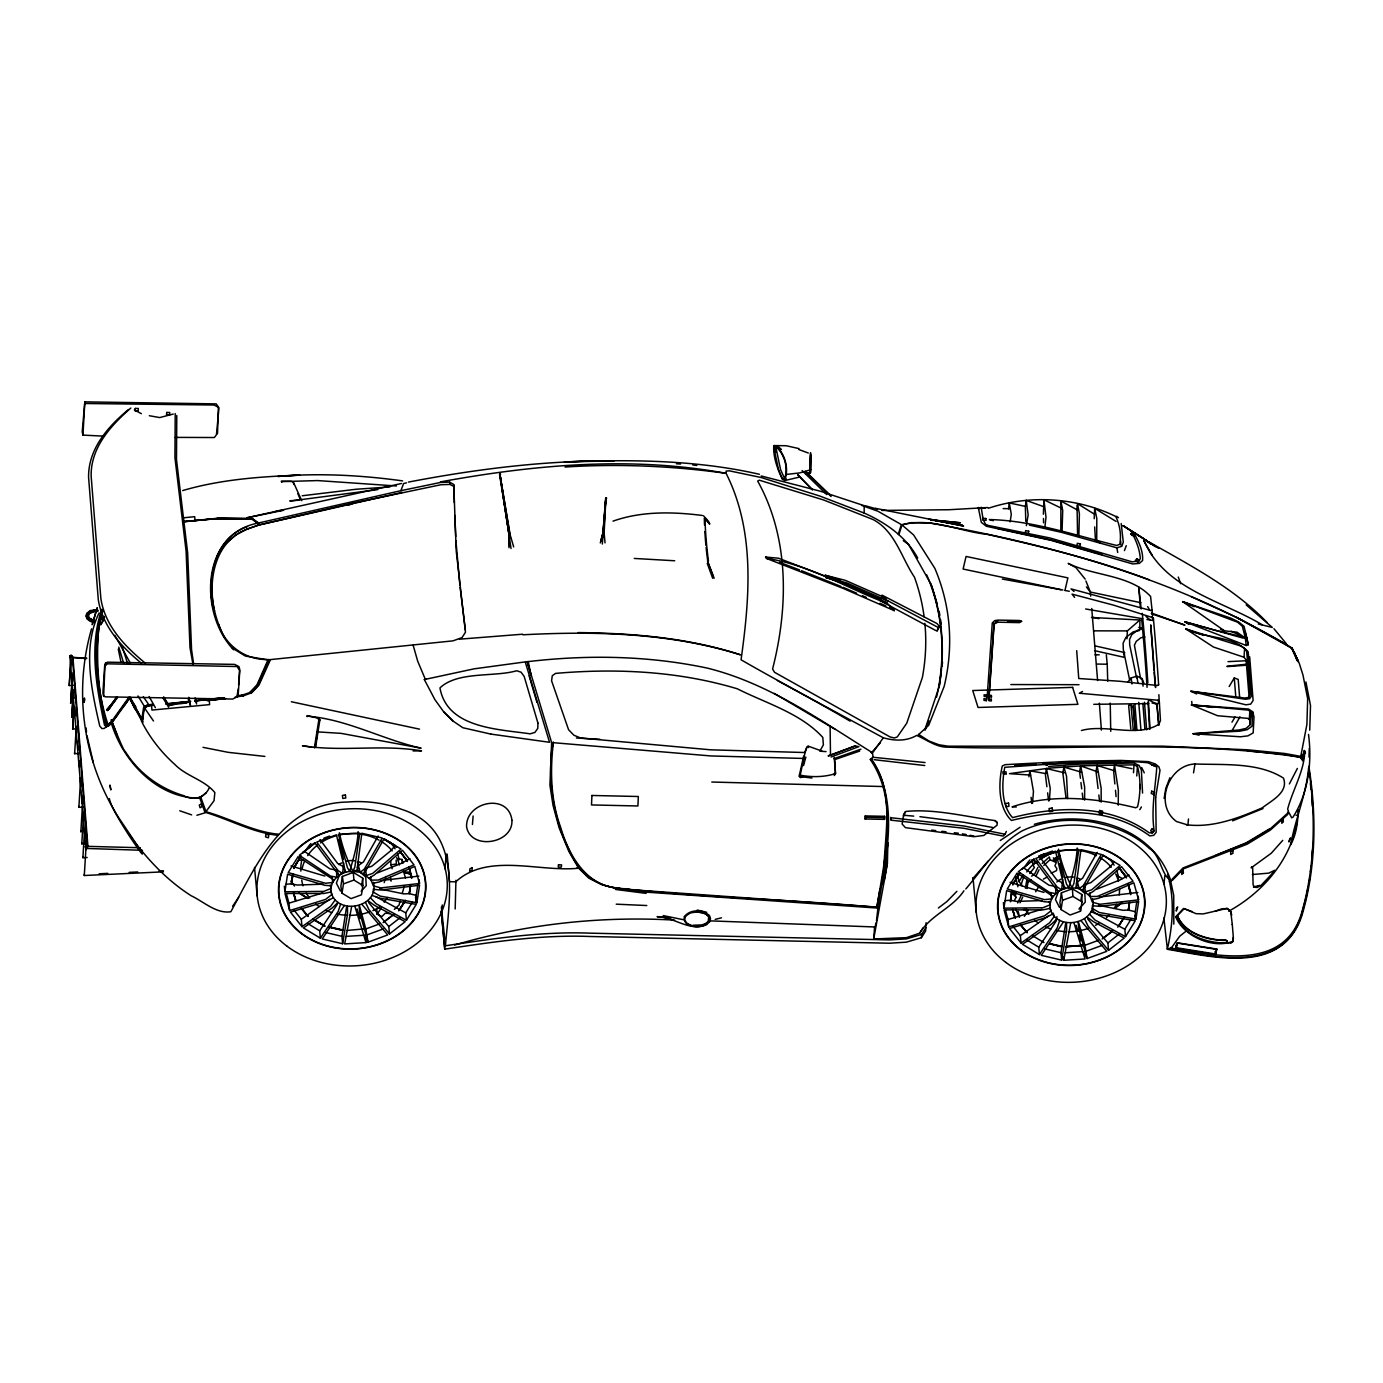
<?xml version="1.0" encoding="UTF-8"?>
<svg xmlns="http://www.w3.org/2000/svg" width="1383" height="1383" viewBox="0 0 1383 1383"><rect width="100%" height="100%" fill="white"/><g stroke="black" fill="none" stroke-linecap="round" stroke-linejoin="round"><path stroke-width="1.5" d="M1110.739 731.33L1110.238 703.083M211.876 581.309C210.752 600.412 215.402 619.67 223.977 636.699M1084.618 800.117L1084.652 787.117L1080.693 765.905L1049.282 768.118L1009.469 773.65L1030.56 775.085M211.374 597.681C209.248 569.71 218.134 536.639 247.488 526.612M211.357 598.009L211.426 583.954M1139.851 629.49L1139.903 619.999L1091.515 617.458M508.996 547.72L509.117 534.91L499.833 473.764L510.171 534.893L513.681 546.925M1118.242 805.217L1118.363 790.454L1114.473 765.058L1132.089 768.706M1067.641 798.579L1066.552 776.347L1063.907 767.081L1081.61 772.233M864.997 818.978L884.515 819.376L884.619 816.316L865.257 815.918L865.43 819.151L865.257 815.918M453.97 485.139L454.316 502.79M1298.291 809.902C1297.911 821.658 1296.424 834.537 1290.598 844.857C1295.422 818.874 1306.295 794.17 1308.612 767.79M373.445 882.302C379.703 907.94 335.758 916.203 330.917 891.171M1011.889 890.462L1010.454 901.768L1011.716 892.225M1092.518 898.673C1098.776 924.328 1054.831 932.574 1049.991 907.542M997.143 822.539L997.074 825.184L983.832 835.453L973.978 836.715L905.467 827.656L902.131 824.061L903.687 814.138L905.83 811.441C935.202 808.571 965.904 816.817 995.311 820.62L997.143 822.539L994.878 820.724M455.18 908.977L455.941 880.297M884.515 819.376L884.619 816.316M810.455 472.848L810.542 452.846L810.455 472.848L806.531 474.317M1146.905 619.463L1153.249 620.552L1153.336 617.838L1114.006 605.27L1072.05 594.137L1074.591 597.37M1308.992 757.071L1309.286 748.497M307.13 716.671L307.147 715.599L316.292 717.76L319.905 719.817L315.67 746.751M175.209 413.569L174.932 457.6L186.1 551.177L190.007 647.728L193.084 665.033M176.782 415.488L176.488 459.588L187.673 553.096L191.563 649.716L193.534 663.304M1291.687 647.538L1297.15 660.711M1173.821 924.155L1173.718 895.371L1170.208 878.966C1151.244 825.357 1084.255 809.297 1034.328 824.303M1249.921 724.606L1250.215 720.387L1247.829 718.365L1217.541 715.72L1191.403 704.932L1248.572 709.03L1252.652 711.761L1251.961 726.3L1247.155 729.688L1239.79 731.175L1193.062 733.733L1199.113 735.168M1126.972 638.79L1127.37 630.907L1139.903 619.999M871.463 759.544L873.001 757.262L872.759 754.167L870.097 751.263C818.373 718.918 766.977 682.666 706.851 668.006C648.523 655.698 588.363 654.626 529.274 661.489L526.283 661.783L527.217 661.662L551.627 742.567L549.933 785.216L553.044 805.476L559.078 827.726L568.811 851.358L578.63 868.196L588.881 878.205L601.847 884.74L615.331 888.214L646.103 892.139L877.928 908.095C885.241 859.949 900.592 802.97 871.463 759.544L870.305 759.492C899.849 802.486 884.031 859.448 876.96 907.352L877.928 908.095L876.494 920.801M1192.336 911.691L1183.52 908.493L1175.706 916.86C1183.813 936.81 1213.98 949.257 1232.962 941.218L1233.308 937.328M926.074 922.72L925.625 931.036L921.406 937.709L906.349 942.169L889.425 943.223L589.798 936.481C540.995 934.562 492.625 942.03 444.756 949.153L441.263 911.103L444.756 949.153M1199.735 705.935L1191.403 704.932L1248.348 710.101L1250.889 711.951L1250.18 724.778L1246.083 728.392L1239.03 729.982L1193.062 733.733L1240.447 736.776L1247.915 735.877L1253.171 732.938L1254.018 716.826L1252.652 711.761M603.437 536.725L605.91 497.69L604.129 532.939L605.028 542.879M1244.043 657.253L1244.579 648.489L1240.741 645.999L1185.853 628.954L1213.444 647.019L1244.043 657.253L1246.083 659.916L1249.126 697.412M73.506 685.328L69.236 685.536L70.931 659.76L71.276 664.047M72.262 676.46L70.654 703.342L72.348 677.497M73.368 690.324L71.743 717.224L73.455 691.379M74.025 706.436L72.677 729.014L76.964 728.806M72.677 729.014L74.094 707.474M78.917 753.493L74.63 753.683L76.272 726.836M83.17 807.119L78.883 807.309L80.508 780.479M82.323 807.292L80.854 832.03L80.767 830.993M86.057 843.63L81.787 843.82L83.412 816.938M87.164 857.512L82.894 857.702L84.501 830.82M163.505 871.843L84.294 875.508L85.919 848.695M238.36 688.734L237.202 695.113M238.619 684.775L239.657 668.94L238.931 666.623L234.643 664.393L107.338 662.18L104.78 664.359L102.895 692.918L103.656 696.133L105.54 696.842L232.603 699.055L237.34 696.755L238.222 694.335L239.795 670.582L237.081 666.537L107.476 663.823L104.918 666.001L103.656 696.133M921.406 937.709L921.631 934.407L925.832 927.716M1008.518 508.806L1009.296 502.928L1025.339 506.385L1025.806 521.46M1025.408 506.385L1026.203 500.404L1044.079 506.8M1028.9 776.797L1029.886 770.798L1045.79 773.598M1077.029 505.21L1077.599 535.532M1133.507 772.734L1134.025 764.834L1080.624 765.802L1079.622 771.904L1080.417 778.266M1136.774 775.967L1137.414 766.441L1134.025 764.834M987.013 699.176L992.268 622.99L994.602 620.656L997.852 620.103L1019.478 620.483L1021.588 621.33L1019.427 622.627L997.8 622.194L994.152 624.027L988.897 699.798M988.81 698.657L994.049 622.886L994.152 624.027M693.142 925.227L702.028 924.933L705.589 923.498L708.494 921.337L708.926 915.39M1249.281 719.195L1249.886 710.672M1309.736 730.138L1310.514 705.503L1305.915 681.992M444.756 939.126L441.817 911.311L442.283 904.966M445.032 868.939L446.156 854.106M874.592 926.887L873.71 938.971L906.435 937.657L919.712 933.162C930.552 915.01 952.386 908.251 963.951 890.773M1095.008 645.878L1124.517 652.534L1124.137 657.305L1094.627 650.667M1311.827 857.909L1312.45 849.957M1250.215 720.387L1250.889 711.951M472.433 824.493L473.124 815.987M553.425 742.083C550.002 770.659 550.676 799.875 560.616 827.224C568.914 855.593 586.617 886.97 619.826 888.111M1078.861 535.653L1079.397 513.871L1077.513 503.654L1093.763 513.784M1227.24 943.431C1228.156 937.553 1220.463 940.665 1217.213 939.697C1201.723 937.726 1184.47 931.399 1177.521 916.272C1182.188 936.55 1211.923 944.658 1230.714 942.687M445.43 945.557C449.544 897.342 462.821 828.832 401.675 809.366A106.387 87.786 -4.5 0 0 347.358 802.054C282.979 803.074 256.771 864.116 230.84 911.743C216.388 914.007 203.56 901.543 191.2 895.769C165.753 879.553 145.146 857.097 127.841 832.583M553.148 746.301L551.61 742.567L552.681 742.636C547.184 779.822 553.01 817.958 569.882 851.651C577.869 870.477 594.258 885.034 614.882 887.73C701.89 897.809 789.745 899.278 876.978 907.352M1193.529 772.855L1194.964 763.986C1223.903 765.093 1258.392 762.033 1283.493 778.145C1288.818 792.407 1271.184 800.809 1262.264 807.845C1238.442 818.079 1212.718 828.158 1186.303 824.717M1062.058 531.003L1062.714 510.534L1060.899 501.044L1077.461 509.999M1188.498 818.943L1187.928 824.994L1176.639 821.588C1153.837 805.494 1167.684 765.179 1194.964 763.986M1005.13 834.243L1003.159 836.093L963.795 828.261L891.205 820.188L891.43 817.785L964.02 825.997L1005.13 834.243L1006.323 831.425M936.568 697.067C945.972 656.787 943.413 612.634 926.558 574.654M885.967 861.851L887.869 842.645L887.402 863.666L873.71 938.971M800.774 777.678L799.097 776.399L803.696 756.086M1310.479 871.947L1311.067 865.914M602.331 544.055L605.91 497.69L602.988 532.818L600.741 541.358M373.531 888.543L373.168 892L380.118 896.098L416.871 902.736L419.585 885.206L381.068 889.995L373.566 889.373M1092.587 904.931L1092.224 908.372L1099.191 912.469L1135.927 919.125L1138.658 901.595L1100.125 906.366L1092.622 905.744M358.111 831.615C357.506 845.601 353.287 858.566 349.692 871.515C338.783 872.31 327.65 883.132 331.885 894.507L325.558 899.434L289.652 910.567L284.967 893.487L323.916 893.487L331.159 891.949M1077.184 847.986C1076.562 861.972 1072.361 874.938 1068.748 887.886C1057.839 888.681 1046.706 899.503 1050.942 910.878L1044.614 915.805L1008.726 926.938L1004.041 909.858L1042.989 909.858L1050.233 908.337M1044.891 527.2L1045.997 517.173L1043.94 499.799L1062.334 508.65M290.032 501.078L377.715 489.617M89.93 611.977L86.368 616.576L87.457 619.221C94.563 625.289 96.931 620.76 88.339 617.682L88.201 612.911L94.165 610.197L98.107 610.318M917.707 558.023C906.193 536.881 885.673 522.636 864.168 513.041L864.185 505.677L820.326 491.207L761.169 475.959M1163.881 884.048L1164.884 875.646M98.798 626.948C95.963 659.449 98.089 692.676 106.508 724.243L108.496 726.092M291.64 883.495L292.902 873.935M410.371 885.742L409.351 893.383L410.509 885.829M924.899 729.619L939.178 686.642L941.149 672.415M941.996 666.329L942.549 662.267M881.887 881.974L883.374 871.411M883.962 867.193C885.12 831.373 894.663 789.399 870.771 758.593M292.833 874.073L291.415 883.875L285.987 884.238M773.823 447.608L778.577 469.874L782.311 478.466L784.299 479.296C788.742 468.681 784.714 454.54 776.243 446.951L773.823 447.608L778.318 446.692L781.447 449.492M344.402 905.45L322.239 938.953L342.621 943.742L341.929 936.326L346.545 907.144M1063.458 921.821L1041.295 955.342L1061.677 960.113L1060.986 952.697L1065.619 923.533M1010.143 521.875L1011.284 514.269L1009.296 502.928M142.553 720.387L143.141 716.515M144.022 710.724L145.647 705.849L152.32 704.275M343.658 862.923L342.621 873.468L338.074 870.581L316.724 842.057L336.415 834.813L345.56 872.362L343.122 866.484L337.659 863.459L320.026 839.585M1062.714 879.311L1061.677 889.839L1057.131 886.97L1035.781 858.428L1055.488 851.185L1064.616 888.75L1062.179 882.855L1056.733 879.83L1039.082 855.973L1044.442 853.864M330.295 884.964L330.969 888.474L323.795 891.395L284.881 891.776L287.595 874.246L324.763 885.293L331.384 885.846M292.919 874.263L291.415 883.875L297.414 885.051L323.086 884.186M342.362 876.442L340.858 886.175L342.033 893.193L351.023 898.639L361.464 894.801L362.899 885.518L362.744 878.136L353.305 872.414L342.362 876.442L343.468 883.893L342.033 893.193M361.533 885.915L362.744 878.136M379.633 888.889L403.871 893.902L409.282 893.677L410.474 885.984M416.871 902.736L416.179 895.337L417.994 883.651M1049.351 901.336L1050.043 904.845L1042.868 907.767L1003.937 908.147L1006.651 890.617L1043.819 901.664L1050.44 902.217M1005.061 900.61L1010.489 900.247L1011.976 890.635M1061.418 892.813L1059.914 902.546L1061.089 909.565L1070.079 915.027L1080.521 911.19L1081.973 901.889L1081.8 894.507L1072.361 888.785L1061.418 892.813L1062.524 900.281L1061.089 909.565M1080.884 900.35L1081.8 894.507M1098.69 905.26L1122.927 910.291L1128.338 910.049L1129.531 902.356M1135.927 919.125L1135.236 911.708L1136.757 901.975M152.891 705.244L149.26 705.347L144.402 707.785L142.19 722.617C150.401 738.418 161.517 752.525 174.777 764.401C186.307 776.312 204.425 779.839 214.849 792.563L214.037 800.705L205.963 811.596L206.88 811.977C230.719 818.788 253.521 831.857 278.415 834.208M315.082 747.563L318.28 727.13M314.373 747.875L319.006 718.728M1300.21 918.243C1280.658 975.361 1211.906 956.656 1167.39 949.326L1167.494 948.617C1172.922 924.224 1174.686 898.656 1167.667 874.436M784.628 480.541C789.244 469.044 785.095 454.091 776.088 445.775L773.754 445.62C773.028 457.03 777.557 469.183 782.45 479.469L785.112 480.489L798.717 477.256M1056.94 916.687L1056.284 920.853L1038.754 947.182L1039.446 954.581L1022.469 944.295L1051.322 924.293L1057.148 918.761M342.621 943.742L347.531 914.077L347.461 906.176M884.55 879.156L887.143 863.459M1061.677 960.113L1066.587 930.448L1066.518 922.547M1164.14 798.458L1165.817 788.31L1169.914 777.73M882.769 884.117L886.365 862.664M1025.408 888.266L1026.808 879.986L1027.984 882.371L1026.912 888.56M938.78 627.778L939.092 625.998L936.965 623.526L881.991 595.122L882.043 597.698L879.847 600.499L935.375 630.32L937.121 630.873L938.78 627.778L882.043 597.698M1073.917 922.703L1085.067 958.972L1063.752 960.286L1070.719 922.893M1306.295 896.875L1308.283 886.382M1309.079 882.181L1309.874 877.98M879.986 889.183L876.77 907.092L633.967 889.909M351.645 906.522L344.678 943.915L366.011 942.601L365.492 937.034M937.121 630.873L939.092 625.998M834.174 757.365L835.574 773.581L834.295 775.552M91.52 628.885C73.161 692.572 83.429 763.191 119.457 818.84C175.036 900.834 112.023 816.368 109.361 798.544M99.248 624.909L101.46 615.867M1226.842 941.062L1225.822 940.423C1207.636 940.44 1185.231 934.182 1177.521 916.272M1297.219 820.759C1291.152 859.656 1262.644 892.709 1228.692 911.207M143.21 721.995L141.464 721.269L143.642 707.18L147.722 704.708L151.352 704.604M777.402 680.522L883.305 737.779C894.334 740.942 906.332 741.409 916.652 735.445C926.23 739.352 936.153 747.442 947.822 747.183C1065.152 750.762 1183.796 739.369 1300.314 757.244L1302.734 760.633L1304.255 750.364M1064.945 590.472L1067.883 577.869L966.06 556.45L963.104 569.053L1062.853 590.022M1116.081 521.443L1094.696 508.339L1094.195 518.729M1176.138 947.701L1175.948 945.125L1176.034 948.358L1215.536 954.668L1216.798 949.049L1177.382 942.808L1176.138 947.701L1215.536 954.011L1216.798 949.049M364.818 870.166L363.902 873.9L371.042 880.141L373.375 885.881L380.947 887.903L419.498 883.495L419.153 879.795M1083.874 886.555L1082.958 890.289L1090.115 896.512L1092.432 902.269L1100.004 904.275L1138.555 899.866L1138.209 896.167M101.65 613.983C93.266 649.993 96.724 690.428 108.064 724.796L112.593 721.113L129.172 697.914M876.182 922.565L875.041 926.973L710.136 920.871M1176.034 948.358L1177.382 942.808M803.592 765.56L805.84 757.02M600.308 542.931L602.988 532.818L605.65 498.364L606.739 498.157M1301.126 916.307L1305.777 898.829M384.197 882.613L385.822 876.528M904.05 815.884L905.104 811.977M400.102 901.215L399.03 905.104L394.38 909.357M402.263 893.418L404.424 885.639M1060.899 501.044L1060.83 530.813M213.518 568.603L217.269 556.087L224.357 544.695L236.095 534.858M1302.734 760.633L1305.103 751.142L1302.769 759.232L1300.763 756.397L1306.9 724.467L1307.661 698.743L1302.993 675.111L1299.329 663.529L1292.206 648.437C1182.292 580.825 1056.163 545.472 930.033 523.033L911.483 522.618L901.318 524.831L898.293 534.063M1114.473 765.058L1113.643 771.213L1114.854 783.936M1231.752 915.114L1230.714 911.518L1227.084 908.406L1230.68 911.241L1232.322 924.76M1172.006 879.346L1183.053 867.936L1246.584 843.215L1269.836 829.23L1287.21 813.567L1288.507 811.354L1287.659 809.09C1292.552 790.091 1304.065 771.662 1304.739 751.937L1300.435 757.97M708.494 921.337L708.649 916.531L705.434 913.783L697.343 911.916L692.555 912.59M898.898 534.633L902.01 524.952C930.552 516.827 959.214 531.504 987.41 534.391C1042.004 546.631 1096.546 559.804 1148.945 579.684M340.65 903.929L338.178 911.501L320.389 938.21L303.413 927.924L332.266 907.922L338.092 902.39M1059.706 920.3L1057.234 927.872L1039.446 954.581M1032.496 803.195L1033.464 791.456L1029.886 770.798M102.031 610.439C91.157 646.985 95.928 689.892 107.113 725.107L111.643 721.425L128.913 697.257L141.706 720.733M102.204 610.837C90.69 647.572 97.623 687.852 105.557 724.554L107.546 726.403L109.706 725.072L117.78 714.475M101.893 614.225L102.982 610.11M1043.94 499.799L1043.37 514.217M293.732 484.465L293.265 481.837L290.586 481.336L281.337 481.146L281.752 482.235M101.823 609.298C88.84 646.414 96.551 687.887 104.538 725.228L106.456 726.766L112.248 722.272L129.812 698.121L142.172 720.163M216.509 434.106L218.963 407.933L216.249 403.888L84.83 401.865L82.202 431.911L82.963 435.109L104.226 436.164M805.338 751.609L806.721 747.909M1124.431 550.624L1126.263 545.68M293.801 868.489L300.803 856.077M1012.875 884.878L1018.804 874.246M233.675 649.837C198.979 614.069 200.431 534.045 258.085 523.102L400.88 490.688L403.611 483.497L406.498 482.857M1049.403 800.584L1050.233 788.362L1046.464 768.533L1064.236 772.786M1026.307 525.678L1028.157 514.925L1026.203 500.404M142.432 850.303L87.043 848.471L87.924 846.361L72.936 657.426L71.069 655.3L69.824 655.749L86.005 849.732M103.794 616.369L102.186 620.241L104.14 616.455M925.123 730.034L929.013 720.854M378.164 835.989L363.504 861.868L358.37 865.533L357.091 871.688L349.692 871.515L347.41 867.556L338.455 834.381L359.787 833.067L354.826 867.106L352.89 871.325C346.891 859.137 342.085 846.465 339.405 832.773M1097.238 852.36L1082.578 878.24L1077.443 881.905L1076.147 888.059L1068.748 887.886L1066.466 883.927L1057.511 850.752L1078.844 849.456L1073.899 883.478L1071.946 887.696C1065.947 875.508 1061.159 862.836 1058.462 849.145M400.88 490.688L440.486 482.46L449.648 482.097L453.762 484.482L456.234 551.177L465.483 632.221L461.991 637.598L453.054 640.848L267.991 659.847L256.875 685.052L249.649 692.589M1020.014 902.805L1022.694 897.118M1017.663 902.961L1021.57 894.697M1046.464 768.533L1045.41 774.532L1046.879 786.737M1063.907 767.081L1062.853 773.08L1066.051 798.233M1037.907 867.366L1034.899 873.607L1031.666 876.165M1035.953 876.079L1039.031 869.786M104.555 617.095L100.734 624.822L104.071 619.307M704.414 518.21L709.825 523.656M84.83 401.865L82.963 435.109M1289.371 783.919L1297.392 768.429M1114.491 770.763L1097.082 765.473L1096.01 771.42L1098.067 788.569M1014.569 900.177L1015.952 897.55L1014.673 891.862M1252.393 874.523L1268.851 873.122L1274.78 870.218L1271.254 874.592L1260.881 885.587L1257.043 887.454L1254.416 887.022L1253.102 884.826L1252.635 866.795L1271.305 853.207L1282.733 840.363M319.248 720.992L319.905 719.817M209.092 788.068C204.909 797.991 192.894 800.964 183.732 795.657C159.581 788.466 138.352 772.717 125.092 751.176C123.9 753.752 101.08 693.125 116.604 733.854M1139.817 809.677L1141.39 806.946M99.092 612.911C82.15 647.503 91.52 690.203 99.732 725.989L101.91 728.564L104.157 728.461L110.744 723.534M1232.028 730.673L1240.032 716.774M870.91 751.903L872.224 753.355L883.305 737.779M300.854 856.008L293.663 868.213L300.906 856.319M405.392 900.627L398.702 910.809L405.254 900.35M1018.891 874.125L1012.736 884.584L1019.962 872.69M1123.29 918.468L1119.175 925.434L1124.5 916.912M413.085 750.934L421.573 750.865C382.019 744.14 341.964 752.041 302.462 745.783L311.659 747.079M1231.976 722.168L1235.054 716.999M1229.159 686.521L1234.276 677.929L1238.2 679.416L1239.704 698.277M320.389 938.21L319.698 930.811L337.21 904.482M1022.193 885.829L1019.081 881.576L1023.213 874.765M1035.66 891.81L1038.961 886.365M370.419 897.74L375.951 903.635L406.446 920.265L405.755 912.866L412.29 902.286M406.446 920.265L416.248 904.396L379.374 898.103L371.889 895.354M1124.465 917.015L1117.758 927.18M1089.493 914.111L1095.008 920.006L1125.52 936.654L1124.828 929.238L1131.346 918.658M1125.52 936.654L1135.305 920.767L1098.43 914.491L1090.962 911.743M400.119 909.063L405.426 900.523M1029.713 873.52L1034.415 867.469L1033.153 865.464L1034.64 863.044L1037.492 862.318M1015.952 897.55L1014.776 895.562L1016.28 893.141M1288.334 811.89L1287.78 814.362L1270.285 830.146L1247.103 844.2L1183.502 868.835L1172.456 880.245L1169.344 881.663M109.222 709.099L116.777 697.084M919.712 933.162L922.997 928.01M1024.354 916.376L1028.347 910.135M116.483 697.032L107.546 710.689L117.469 697.672M205.963 811.596L200.76 797.178L206.257 792.615M389.747 913.61L385.338 913.143L381.898 916.549L377.092 914.215L381.241 908.009M704.69 517.657L709.548 524.157M232.586 906.314L238.671 897.429M384.163 902.217L387.413 897.498M84.985 846.966L87.285 844.996L72.296 656.061L71.069 655.3M335.239 899.884L330.537 906.418L301.995 926.696L290.465 912.123L326.526 901.336L333.493 897.705M1128.027 681.975L1131.087 677.981L1136.895 676.166L1142.03 678.552L1143.827 682.822M1176.881 916.307L1184.194 908.631L1196.053 913.679L1203.262 913.904L1227.084 908.406M1170.813 880.349C1161.392 875.681 1160.527 854.729 1149.394 848.522C1133.853 833.724 1113.401 826.066 1092.656 822.072C1068.903 818.269 1043.733 820.482 1021.899 830.993C998.128 844.892 983.209 868.438 965.818 888.958M918.001 735.151L928.702 725.297L944.191 686.331A573.634 323.674 -8.3 0 0 934.839 568.327L913.61 534.962L902.01 524.952L877.894 511.209L861.609 505.4M116.95 697.36L106.56 710.101L114.927 700.662M1123.445 653.848L1124.517 652.534M395.071 845.462L383.437 838.703L396.489 847.087L395.002 845.808L390.784 850.735L371.768 866.294L365.268 868.299M972.629 878.81L988.205 861.056M871.653 752.473L880.435 742.688M303.05 852.827L314.978 842.714L302.912 852.533L304.381 851.375L329.967 868.87L334.945 869.786M1022.123 869.216L1034.052 859.085M361.153 891.274L366.236 885.673L365.752 877.064L360.081 872.12M1078.947 909.046L1085.292 902.044L1084.808 893.435L1077.737 887.264M250.859 693.073L257.999 685.415L269.149 660.78M1133.317 532.213C1137.846 539.75 1143.464 550.797 1142.565 560.547L1139.419 563.365L1132.677 563.953L1051.184 540.407L986.321 526.249L981.325 522.359L978.282 507.457L979.613 508.702M956.863 891.344L946.871 901.56L938.383 908.009M1057.182 856.63L1053.293 859.569L1054.849 861.35L1058.911 858.307M130.832 408.054C110.726 425.618 90.517 447.729 91.157 476.219L100.873 598.597C105.039 625.894 124.937 646.483 145.44 663.27M128.498 409.506C107.926 426.638 88.132 448.974 88.581 477.394L98.297 599.773C102.515 626.378 121.393 646.829 141.498 663.287M1054.849 861.35L1057.96 858.411M1043.733 865.499L1050.008 859.759L1056.301 862.56L1054.918 865.758L1056.802 868.628L1056.543 870.599L1051.166 873.226M1042.212 863.459L1049.369 856.941L1050.008 859.759M145.353 707.456L146.304 706.696M384.025 921.873L393.688 914.18M1103.098 938.262L1112.745 930.569M1185.974 931.243L1179.716 936.239L1171.954 947.113L1170.087 947.925C1214.879 954.927 1282.854 972.284 1301.196 914.336C1315.198 867.452 1315.89 817.388 1308.888 769.242M301.995 926.696L301.304 919.28L329.638 899.313M1053.155 913.143L1054.295 916.255L1049.611 922.789L1021.052 943.068L1020.36 935.651L1048.694 915.684M1027.984 882.371L1031.182 879.847M394.12 914.405L383.091 922.599M367.843 900.575L374.413 905.329L405.184 921.666L389.487 933.957L388.796 926.558L399.791 917.949M1034.156 859.344L1018.337 871.688L1049.524 892.415L1055.748 893.643L1055.661 886.468M1111.638 931.969L1102.147 938.988M1086.917 916.946L1093.469 921.718L1124.241 938.037L1108.561 950.346L1107.869 942.929L1118.847 934.32M89.722 611.096L86.922 613.17L86.005 615.902L87.043 618.685L94.148 622.35M1230.697 943.206L1232.927 941.702L1233.359 937.795L1232.27 924.293M1000.255 840.501L1020.101 827.241M1158.643 684.706L1157.381 685.519L1120.023 681.283L1078.74 678.517L1076.7 650.65M1269.922 828.607L1246.515 842.645L1216.037 855.195M277.741 835.263C252.761 832.67 229.837 819.652 205.963 812.547L196.887 815.261M369.313 877.963L374.326 874.972L402.47 850.286L414.001 864.859L378.337 880.037L371.042 880.141L370.782 876.511M1088.369 894.334L1093.4 891.344L1121.527 866.674L1133.057 881.23L1097.41 896.409L1090.115 896.512L1089.856 892.882M1039.255 859.794L1048.746 854.4L1060.018 850.822M344.782 871.947L339.509 874.869L336.38 883.167L340.408 891.032M1065.601 887.367L1058.565 891.24L1055.454 899.538L1059.464 907.404M1082.509 691.5L1079.293 693.246L1157.917 700.247L1159.317 701.544L1160.441 720.595L1158.902 724.243C1137.016 737.952 1105.864 723.689 1081.402 730.518M1043.387 879.104L1046.966 877.168M613.015 521.149C641.366 511.036 672.864 511.71 702.391 515.479M236.078 534.858L246.883 529.205L258.621 525.039M247.834 528.876C214.693 540.58 207.502 580.48 214.555 610.992M1130.741 530.484C1135.028 538.16 1140.007 549.276 1140.284 558.922L1137.639 561.187L1132.089 561.826L1049.939 537.97L988.119 525.419L985.474 524.243L983.123 519.42L981.169 507.267L982.328 508.166M1052.567 914.077L1045.6 917.707L1009.521 928.512L1021.052 943.068M146.442 706.454L151.94 705.555M348.291 505.296L354.1 502.893L440.918 484.741L450.08 484.413L454.281 486.747M706.869 924.553C690.065 932.367 674.022 916.843 657.063 916.652L670.859 918.226M1188.896 624.407L1184.799 621.762L1242.954 638.082L1246.774 637.528L1244.026 626.309L1238.615 621.935L1230.835 618.149L1182.586 601.605L1224.56 630.873L1237.076 632.187L1241.588 635.506M1232.616 820.828L1263.025 808.571M377.611 872.811L401.312 863.407L409.956 858.653M1096.667 889.2L1120.386 879.778L1129.012 875.041M1194.307 606.722L1182.586 601.605L1237.664 622.246L1242.366 626.292L1244.907 636.336L1242.539 636.871L1215.38 630.285L1184.799 621.762L1246.256 645.498L1248.296 644.703L1246.774 637.528M84.968 403.508L214.088 405.012L218.358 407.259L217.529 433.311L214.348 437.529L175.295 437.391M828.261 755.775L855.178 745.938L858.912 746.63L831.027 757.002M828.417 756.103L855.178 745.938M289.652 910.567L288.961 903.151L322.758 892.934M1008.726 926.938L1008.034 919.522L1041.831 909.305M242.578 696.116L251.81 692.762L258.967 685.104L270.1 660.469M323.864 838.184L329.621 836.058M343.468 883.893L353.91 880.072L362.899 885.518M361.931 904.378L387.741 934.925L368.034 942.169L365.803 928.961L379.253 924.017M367.342 934.77L383.108 928.978M1039.082 855.973L1052.515 851.029M1062.524 900.281L1072.966 896.443L1081.973 901.889M1081.005 920.75L1106.798 951.314L1087.107 958.557L1084.877 945.332L1098.309 940.388M1086.416 951.141L1102.165 945.35M1215.156 911.19L1222.071 908.752L1227.032 908.596M246.883 529.205L259.485 524.814L354.1 502.893M834.001 758.627L860.918 749.154M197.233 798.112L200.76 797.178M835.522 759.336L859.673 751.073M241.61 695.321L250.617 692.261L257.843 684.723L268.942 659.535C246.226 660.486 225.256 646.034 218.583 624.148M256.183 523.362L258.085 522.739L252.64 518.642L217.477 518.435M490.861 734.096L462.856 727.735L452.777 720.889L443.701 711.847L434.954 699.729L424.339 679.554L474.023 668.853L525.229 661.904L549.552 742.291L490.861 734.096M500.663 474.11L499.557 474.455L509.117 534.91L509.359 546.008M363.677 929.411L365.717 928.771L347.047 930.431M1066.103 946.802L1084.773 945.142L1065.999 946.56M425.255 679.295L426.241 678.984L424.339 679.554M1084.324 884.688L1090.824 882.665L1109.858 867.106L1114.076 862.179L1102.355 854.953M1029.384 525.108L1061.643 532.386L1116.859 547.806L1121.803 546.32L1123.307 542.153L1121.181 523.535M921.631 934.407L906.574 938.867L889.563 939.904L590.005 933.162C541.202 931.243 492.849 938.711 444.98 945.851M257.653 525.35L402.211 492.383M810.801 469.736L799.547 472.934L787.1 474.352M988.361 508.287C1029.626 494.457 1076.683 497.379 1115.701 516.447C1119.884 524.849 1121.457 535.169 1119.798 544.366L1116.617 545.455C1074.522 535.256 1033.17 520.613 989.329 519.541L993.288 520.682M454.609 945.056C525.903 923.965 600.429 915.926 674.61 920.11M806.168 473.574L810.058 472.537M182.66 490.567C220.588 479.434 260.436 476.582 299.783 475.13L277.897 476.444C319.473 472.9 361.343 475.216 402.609 480.886M94.079 611.545L88.114 614.277L88.253 619.048L90.811 621.019M173.273 414.053L159.737 417.562L149.347 415.73M130.088 697.983L135.914 707.007M715.201 919.367L721.477 917.828M835.574 773.581C823.888 777.332 811.441 777.332 799.478 775.068M1085.188 579.149L1075.905 567.583L1068.143 563.382C1093.936 576.192 1130.067 574.498 1150.587 596.436L1152.074 610.214L1150.794 610.508L1071.012 588.881L1074.021 591.44M997.713 621.053L995.674 621.486L995.76 622.627M401.519 483.48L246.71 517.83L283.601 510.275M1143.257 628.902L1137.811 630.06L1131.813 634.607L1129.565 639.43L1129.686 644.91L1136.584 677.826M1144.934 636.958L1140.819 637.805L1136.256 641.366L1134.423 645.221L1140.612 678.811M372.667 883.322L379.322 881.956L414.796 866.415L419.498 883.495M1091.74 899.693L1098.379 898.328L1133.87 882.803L1138.555 899.866M1139.298 630.579L1133.351 631.789L1125.848 637.442L1123.117 643.199L1123.29 649.37L1129.686 680.229M408.452 482.079C476.201 469.079 545.006 460.418 614.087 460.867L564.437 461.922C629.559 459.467 695.58 459.657 759.405 474.283M302.203 495.771L356.244 489.236L390.023 486.937M440.434 481.889C534.305 464.653 631.616 455.871 726.092 473.332C755.325 531.279 749.655 597.992 741.063 659.795C776.969 680.522 814.241 699.971 850.147 721.165M390.697 860.987L390.991 864.842L396.402 863.977L396.108 860.105M982.086 508.27L985.353 508.218M235.11 697.136L243.546 695.805M237.081 695.805L242.561 694.992M1135.253 730.466L1133.144 707.595L1130.983 705.053L1128.632 705.399L1130.81 729.014M870.305 759.492L872.984 757.262L925.071 762.552M276.22 511.019L282.633 510.258M165.943 704.172L189.246 701.492M195.608 700.766L221.021 697.845M167.118 704.241L190.405 701.561M194.64 701.077L224.288 697.672M207.139 700.662L223.735 698.743M168.674 704.829L172.961 704.327M181.536 703.342L185.823 702.858M207.26 700.403L224.426 698.45M169.867 704.898L187.016 702.927M208.453 700.472L225.602 698.519M169.729 704.915L175.969 704.206M190.716 701.25L166.029 703.757M194.83 700.801L209.196 699.21L209.611 704.621L151.923 710.067L151.525 704.587M1227.032 666.226L1246.083 664.272M405.012 873.261L409.212 872.846M183.974 517.743L194.692 516.689L195.038 520.613L182.694 521.823L217.822 518.504L244.791 518.763M405.34 873.209L409.42 872.811M194.968 520.648L217.822 518.504M183.524 521.616L218.773 518.176L245.742 518.452M380.342 880.66L418.807 876.096M1099.399 897.048L1137.863 892.467M459.433 639.188L522.601 634.209M1048.539 766.476L1080.002 764.09L1133.922 763.018L1139.194 765.508L1141.373 770.003L1142.565 793.064M1227.257 666.623L1246.619 665.188M299.039 500.162L290.067 500.767M1021.588 621.33L1007.533 621.244M281.51 481.63L317.675 480.575L396.42 485.986M1296.009 815.244L1297.703 815.14M346.13 936.377L365.319 935.185M1065.187 952.749L1084.376 951.573M987.704 507.526L949.257 509.722L881.835 510.431M1014.759 765.629L1036.161 764.419M1042.592 764.056L1137.587 761.826L1148.028 762.794L1156.793 767.064C1155.306 787.93 1151.088 809.314 1154.096 830.595L1151.762 832.843L1149.256 832.843C1109.685 804.042 1057.718 805.926 1012.563 817.63C1001.033 805.027 1001.741 783.193 1004.75 767.306L1067.762 762.828L1120.558 761.618M1297.012 811.562L1298.879 811.458M1065.999 946.612L1082.733 945.782M1228.018 661.644L1247.397 660.694M99.196 873.779L107.77 873.382M129.172 872.379L137.73 871.981M159.131 870.996L163.419 870.789M216.509 518.746L251.671 518.971L257.134 523.051M1023.42 909.582L1027.068 909.444M565.059 467.022C618.771 463.616 672.795 465.967 726.092 473.332L726.11 471.067L729.273 470.825L761.013 477.481L820.033 496.117L864.15 513.041M298.797 860.295L302.981 860.14M1042.142 900.558L1016.47 901.422L1010.489 900.247M522.809 634.797C595.727 630.994 670.271 632.792 740.475 654.816C688.215 637.822 632.861 633.172 578.18 632.584M1093.78 704.327L1148.737 703.584M1155.082 703.498L1159.317 703.446L1158.868 694.681M1175.706 916.86L1177.382 916.843M317.571 731.884L341.152 733.37L421.123 748.168C382.521 739.577 346.977 719.16 307.147 716.169M1094.247 630.838L1127.37 630.907M1010.835 684.55L1079.034 684.689M576.417 738.003L599.963 739.317M774.238 445.585L786.184 445.724L799.011 448.611M405.063 872.033L409.247 872.103M1094.904 654.781L1099.226 654.851M1096.546 664.047L1107.213 664.238L1107.731 681.162M86.731 658.135L72.936 657.426M86.559 658.585L71.899 657.444M140.305 847.744L87.924 846.361M1003.107 508.581L1009.434 508.702M865.602 817.249L884.411 817.63M804.923 758.489L710.948 755.948L552.699 742.636M711.813 782.035L882.89 786.547M805.062 752.542L710.741 749.828L580.635 738.021L573.841 735.186L568.569 729.723L551.592 680.816L552.266 675.734L555.534 673.4C616.42 668.11 678.517 671.118 737.329 688.803C766.147 703.359 800.619 713.127 822.799 737.433L823.386 744.849L819.825 751.194L826.066 751.626M98.003 611.286L90.915 612.012L88.65 613.758L88.771 618.218L94.459 620.881M1016.263 806.998L1012.045 806.859C1052.135 793.531 1095.336 797.835 1135.65 807.776L1137.535 806.825C1140.56 794.067 1141.061 779.182 1137.414 766.441M93.819 610.024L96.879 610.145M96.862 609.713L90.033 610.612L86.455 615.228L90.293 620.103L94.251 621.416M93.871 610.94L96.775 611.061M616.23 904.171L646.777 905.537M634.278 558.438L674.697 560.772M676.391 463.772L680.505 464.048M826.17 576.521L778.439 558.196L765.612 557.055L766.459 558.421C808.156 564.333 846.396 587.861 885.569 602.781M267.991 659.847L245.379 656.061L232.309 648.091M354.532 870.529L358.664 870.875M903.445 815.227L913.748 816.126M930.932 519.904L960.442 522.791L930.794 519.783M1247.38 750.796L1284.53 754.444L1300.314 757.244L1302.267 759.544L1304.273 750.9L1305.517 753.286M264.896 756.415L228.299 752.352L203.024 747.356M1251.58 866.674L1252.635 866.795M1250.993 867.763L1252.047 867.884M874.125 759.682L924.726 765.525M931.641 830.111L935.755 830.595M941.927 831.304L946.041 831.788M954.287 832.739L958.402 833.223M1205.993 706.678L1212.251 707.422M692.762 464.982L696.842 465.483M697.291 910.031L706.73 912.313M799.668 776.468L811.977 778.041M919.92 816.679L963.899 822.28L992.579 827.449M623.871 888.629L629.922 889.39M615.47 889.459L646.172 893.383M1177.4 943.102L1216.815 949.412M930.776 519.904L962.309 525.073L928.823 519.109M801.967 776.727L803.125 776.918M1167.494 948.617C1213.012 956.656 1283.009 974.566 1301.922 915.511C1316.236 867.279 1316.702 815.693 1308.854 766.286M1085.655 608.987L1142.686 618.737M1002.295 579.045L1060.934 589.728M1065.135 590.506L1069.318 591.267M1300.763 756.397L1284.842 753.493L1247.518 749.793L1162.152 746.146L948.271 746.198L938.988 744.78L928.961 741.029L918.623 734.39M1054.002 886.157L1049.04 885.241L1023.437 867.746M398.46 858.843L402.038 859.5L403.127 863.061M1152.039 703.031L1156.05 703.774L1148.357 699.642L1150.034 728.841M962.378 833.828L966.198 834.554M970.036 835.297L973.874 836.024M930.88 519.524L963.605 526.041L875.508 508.322M419.516 729.152L291.346 701.751M663.252 915.598L682.977 919.626M995.916 528.029L1050.613 539.837L1101.992 554.6M1049.87 943.638L1061.902 946.283M330.814 927.267L342.846 929.895M1258.219 623.975L1272.308 627.45L1246.169 604.872M1092.484 617.285L1098.793 618.668M1138.797 627.45L1142.998 628.366M1010.057 882.337L1043.975 892.433M290.983 865.965L324.901 876.061M1049.939 943.949L1061.867 946.75L1049.853 943.794M1044.684 948.876L1060.986 952.697M328.895 927.111L342.794 930.379L330.796 927.423M325.627 932.505L341.929 936.326M1128.338 910.049L1135.236 911.708M409.282 893.677L416.179 895.337M129.864 696.946L141.706 718.745M825.841 577.524L846.206 582.692L888.111 601.104L886.901 602.573L845.255 583.799L825.841 577.524L825.202 575.242L845.341 580.359L886.088 598.234M865.378 505.78L877.099 509.082M825.202 575.242L840.553 580.151M577.109 867.711L578.63 868.196C539.647 872.414 487.68 852.222 455.733 881.835L449.492 881.663L447.176 854.106M1140.923 602.711L1090.34 592.028L1086.416 586.962M1220.515 629.507L1224.56 630.873M1151.365 613.758L1184.972 625.133L1151.52 613.101M179.773 810.784L191.632 814.881M1080.693 765.905L1098.292 772.077M1203.677 635.35L1185.853 628.954C1205.042 638.635 1233.169 635.419 1248.192 651.825L1251.667 695.701L1249.696 698.674L1245.495 699.262L1190.78 691.241L1196.606 693.955M808.45 746.232L821.986 751.107M798.89 449.544L808.312 453.019M765.612 557.055L773.598 560.098M779.597 562.362L799.599 569.952M766.459 558.421L843.647 588.605L894.282 610.664L890.894 606.446M831.996 578.803L880.954 599.634M801.587 570.73L841.054 586.478M1043.975 942.566L1032.064 935.444M324.919 926.178L313.042 919.384M1231.008 631.288L1242.729 636.301M786.27 478.985L784.386 478.155L780.565 469.563L775.88 447.297L776.243 452.379M843.025 587.274L856.63 593.186M862.473 595.727L866.363 597.421M879.968 603.334L885.811 605.875M889.701 607.569L893.591 609.246M1053.172 896.478L1017.075 873.088L1007.273 888.958L1044.58 899.641L1051.72 898.864L1051.149 893.453M334.116 880.089L298.019 856.717L288.217 872.587L325.506 883.27L332.663 882.475L332.093 877.081M1191.057 596.592L1236.8 617.475L1284.98 643.544L1291.653 648.108L1298.222 661.351M404.891 872.085L410.682 874.765M1262.351 624.874C1221.293 600.274 1165.368 589.417 1144.294 541.306L1145.124 539.785L1158.764 548.429M1236.8 617.475L1291.653 648.108L1297.427 659.708M134.341 409.921L141.36 413.69M1116.669 875.387L1122.322 878.568M1100.419 543.018L1096.702 540.891L1096.805 518.539L1094.696 508.339M774.169 693.35L835.263 729.446M375.554 896.478L405.755 912.866M313.007 919.073L324.798 925.953L312.956 919.211M1149.394 542.136C1190.832 565.751 1233.861 587.982 1267.364 622.73M834.312 773.719L835.367 772.492L834.692 759.111M1026.86 939.973L1038.754 947.182M383.419 838.772L395.002 845.808M307.804 923.602L319.698 930.811M1124.828 929.238L1094.627 912.866L1092.639 910.256M1143.931 538.73L1122.961 525.626L1147.147 540.995L1123.065 525.661M1155.358 546.683L1145.124 539.785L1150.742 544.072M903.272 540.718L908.545 544.383L931.07 584.266L937 603.368M1053.345 857.875L1056.612 860.157M252.622 519.092L258.085 523.102L258.535 525.108M1116.548 516.274L1118.449 517.726M258.742 522.549L259.485 524.779M1146.075 616.576L1149.965 619.757M1027.137 932.747L1020.602 925.071M308.081 916.376L301.529 908.683M805.719 471.551L830.422 495.408M805.304 471.447L831.079 496.48M579.944 868.489L590.143 878.395M802.14 470.583L826.74 494.578M443.718 711.847L452.794 720.889M797.87 474.957L812.461 489.807M797.732 474.732L812.322 489.651M887.54 603.645L894.282 610.664M708.805 521.702L703.48 515.79M1286.155 643.475L1273.933 628.712M1108.561 950.346L1088.006 925.988L1084.566 918.796M389.487 933.957L368.95 909.616L365.51 902.425M1125.745 875.923L1119.296 868.092L1126.505 877.894L1119.348 868.265M1020.568 924.674L1027.016 932.505L1020.533 924.933M400.24 851.721L407.449 861.505L400.275 851.876L406.671 859.552M301.511 908.303L307.942 916.116L301.477 908.562M1058.496 855.662L1059.534 856.941M1087.678 918.917L1107.869 942.929M368.621 902.546L388.796 926.558M714.164 578.267L707.595 561.377L713.023 575.916M1012.684 925.953L1020.36 935.651M293.611 909.582L301.304 919.28M290.758 881.092L294.527 886.054M1034.035 859.396L1058.099 891.793L1056.474 888.232M1244.579 648.489L1246.619 651.307L1248.469 671.498L1250.094 695.079L1248.469 697.43L1244.873 698.035L1190.78 691.241L1245.893 704.811L1250.716 704.103L1253.119 700.438L1249.662 656.769M153.478 720.975L144.402 707.785M143.331 696.773L148.154 703.722M163.695 696.842L169.279 705.952M137.989 695.943L144.247 706.125M163.886 698.346L167.274 703.861M163.09 698.069L168.553 707.076M1143.672 540.459L1152.281 555.465M1147.665 606.601L1149.705 610.041M114.841 635.367L130.417 663.183M149.139 696.531L155.363 707.664M1292.206 648.437L1298.447 661.938L1294.989 654.245M135.62 708.424L142.069 720.266M1180.667 583.695L1178.299 577.074M1141.632 767.513L1144.277 772.82M1011.734 891.741L1013.29 895.078M129.812 698.121L134.964 709.03M1015.571 908.856L1019.478 917.171L1018.199 911.466M799.944 776.399L805.407 750.848L806.894 746.855L807.966 746.111L808.502 747.563M337.417 871.86L339.042 875.422L314.978 843.025L299.281 855.316L330.468 876.044L336.691 877.271L336.605 870.08M293.265 481.837L301.701 500.646M297.846 493.731L300.318 499.298M1157.917 700.247L1159.317 703.446M1059.793 855.558L1060.346 856.838M425.307 679.243L417.701 661.195L413.137 645.204M1294.177 652.672L1297.219 659.708M712.677 578.267L707.249 563.4M86.23 846.517L87.043 848.471M1055.298 859.448L1056.042 861.229M1294.281 652.154L1294.782 653.398M1085.932 580.998L1090.34 592.028L1090.686 596.142M1288.921 812.547L1291.687 817.837L1293.019 817.111C1308.37 793.116 1312.225 762.189 1308.508 734.442M204.891 812.167L199.809 798.095C157.869 798.786 122.759 761.393 111.262 722.877M354.843 906.314L366.011 942.601M127.737 663.996L122.015 646.017M69.824 655.749L70.844 658.706L69.236 685.536M1151.901 616.576L1153.249 620.552M1084.877 945.332L1078.723 922.72M365.803 928.961L359.649 906.349M403.335 870.927L405.513 878.032M1076.164 925.313L1077.945 931.122M1079.138 934.994L1080.901 940.803M357.108 908.942L360.064 918.623M118.782 647.123L123.692 663.218M1128.493 885.172L1130.724 894.663L1128.044 883.512M1012.65 909.167L1015.416 918.416M408.884 866.934L411.667 878.291L408.988 867.124M390.991 864.842L392.167 868.749M293.594 892.796L295.806 900.195M529.136 675.82L536.932 702.374M1128.597 885.224L1130.706 892.554M409.022 867.02L411.633 876.182M1087.107 958.557L1078.999 929.687L1078.049 921.839M368.034 942.169L359.943 913.316L358.975 905.467M527.234 661.662L531.124 675.613L528.202 661.541M1012.581 909.409L1014.69 917.033L1012.633 909.547M293.507 893.038L295.634 900.661L293.576 893.159M1005.424 910.049L1008.034 919.522M286.367 893.66L288.961 903.151M1076.544 878.447L1079.207 888.768L1082.958 890.289L1103.15 855.143L1120.126 865.43L1091.671 889.839L1085.517 891.828L1084.618 886.468M357.471 862.076L360.15 872.379L363.902 873.9L384.076 838.772L401.053 849.058L372.615 873.468L366.443 875.456L365.561 870.097M707.75 560.392L708.217 562.172M1245.201 632.446L1248.296 644.703M93.214 762.171L87.025 735.791M195.47 698.692L196.507 702.789M195.055 697.914L196.593 704.068M1097.082 765.473L1101.145 788.154L1101.179 802.14M1059.603 863.77L1062.991 877.531M338.61 839.533L343.433 859.189M1033.793 859.258L1034.64 863.044M1031.874 859.759L1033.153 865.464M1017.369 873.97L1019.081 881.576M1015.762 877.254L1017.888 886.762M1013.929 891.758L1014.776 895.562M188.745 697.291L190.474 705.468L188.157 698.674M118.281 649.111L121.03 662.405M510.431 538.073L499.833 473.764L511.036 548.515M450.08 484.413L449.648 482.097M1116.859 547.806L1117.723 552.491M390.386 877.341L391.095 881.144M939.143 611.217L939.852 615.452M940.561 619.688L941.287 623.923M212.308 603.714L212.947 607.5M890.756 817.37L891.205 820.188M1131.087 677.981L1132.003 684.015M1136.895 676.166L1137.95 683.375M465.362 629.974L460.124 587.498M1226.877 940.561L1227.205 942.929M1142.03 678.552L1143.067 686.227M1139.851 784.438L1140.387 788.587M85.988 727.804L86.507 731.797M1245.305 638.116L1246.256 645.498M1080.936 782.501L1081.713 788.863M1082.249 793.116L1083.027 799.478M1047.622 792.839L1048.608 800.982M1163.881 917.966L1167.39 949.326M1098.828 795L1099.606 801.431M1310.358 783.539L1311.032 789.52M1141.165 609.004L1138.762 587.066L1140.405 607.656M1031.113 797.317L1031.77 803.488M459.899 585.355L455.941 540.753M1152.074 610.214L1152.609 615.573M1215.536 954.668L1215.363 951.366L1215.536 954.011M1115.476 790.298L1116.081 796.66M1106.314 654.799L1107.213 664.238M441.402 907.11L441.817 911.311M1130.983 705.053L1133.282 729.965M1134.786 915.218L1135.132 918.917M1084.549 953.423L1084.894 957.122M1063.406 956.587L1063.752 960.286M1003.418 902.598L1003.937 908.147M972.992 877.635L976.242 912.365M415.557 896.997L416.076 902.546M284.362 886.209L284.881 891.776M254.507 867.383L257.169 895.977M1158.764 724.986L1156.949 703.895M1154.114 672.311L1155.41 687.178M1156.88 704.154L1158.729 725.384M1091.74 608.52L1097.601 680.522M1234.276 677.929L1235.78 696.79M1155.652 687.524L1150.794 625.306M1144.484 702.287L1146.663 729.844M1142.859 703.307L1144.882 728.755M1138.745 702.287L1140.923 729.844M1134.855 703.982L1136.861 729.429M1133.317 705.347L1135.166 728.685M1072.361 888.785L1072.966 896.443M353.305 872.414L353.91 880.072M105.523 662.889L105.661 664.531M71.951 672.639L72.642 681.231M73.316 689.806L73.99 698.398M74.682 706.99L75.356 715.581M76.203 726.317L76.722 732.748M77.396 741.34L78.088 749.932M78.935 760.667L79.453 767.098M80.3 777.834L80.975 786.426M81.666 795.018L82.34 803.609M83.015 812.184L83.706 820.776M84.38 829.368L85.072 837.96M74.561 752.698L74.63 753.683M78.814 806.324L78.883 807.309M82.807 856.665L82.894 857.702M84.207 874.471L84.294 875.508M81.701 842.783L81.787 843.82M1099.364 703.169L1101.404 730.086M402.038 859.5L402.332 863.372M376.643 908.424L377.092 914.215M1150.742 625.012L1153.975 670.15M1191.748 701.458L1192.008 705.244M1094.679 526.94L1095.526 541.289M1148.028 702.287L1149.584 729.394M455.733 536.535L454.73 515.479M1311.931 797.524L1312.329 805.961M1080.4 907.715L1080.521 911.19M1043.474 518.504L1043.577 522.774M1120.714 541.047L1120.766 544.954M830.094 725.643L830.491 754.98M308.219 898.189A73.437 60.524 -4.1 0 1 300.82 893.798M379.772 907.041A49.546 40.85 -4.1 0 1 372.874 910.619M369.157 912.054A49.546 40.85 -4.1 0 1 349.398 915.356M347.392 915.304A49.546 40.85 -4.1 0 1 337.417 914.077M331.73 912.555A49.546 40.85 -4.1 0 1 326.284 910.446M319.127 906.487A49.546 40.85 -4.1 0 1 315.652 903.912M309.74 898.034A49.546 40.85 -4.1 0 1 306.248 893.02M303.033 885.811A49.546 40.85 -4.1 0 1 301.753 880.107M302.203 868.472A49.546 40.85 -4.1 0 1 304.709 860.918M307.683 855.593A49.546 40.85 -4.1 0 1 317.433 845.151M320.528 842.904A49.546 40.85 -4.1 0 1 336.588 835.66M338.524 835.176A49.546 40.85 -4.1 0 1 379.063 840.155M380.947 841.244A49.546 40.85 -4.1 0 1 392.184 850.873M396.644 857.633A49.546 40.85 -4.1 0 1 399.428 864.997M300.889 871.117A49.546 40.85 -4.1 0 1 301.546 861.402M305.937 850.251A49.546 40.85 -4.1 0 1 310.898 843.526M390.179 842.23A49.546 40.85 -4.1 0 1 395.019 848.816M397.578 854.158A49.546 40.85 -4.1 0 1 399.203 859.828M338.991 864.617A18.1 14.919 -4.1 0 1 341.757 862.871M346.511 861.125A18.1 14.919 -4.1 0 1 355.051 860.814M358.318 861.626A18.1 14.919 -4.1 0 1 361.326 862.94M308.029 898.449A73.8 60.817 -4.1 0 1 298.832 892.796M1121.803 902.235A73.437 60.524 -4.1 0 1 1115.234 907.697M1119.539 889.044A49.546 40.85 -4.1 0 1 1119.141 894.905M1116.288 904.361A49.546 40.85 -4.1 0 1 1114.404 907.957M1109.425 914.682A49.546 40.85 -4.1 0 1 1106.417 917.724M1098.845 923.412A49.546 40.85 -4.1 0 1 1095.474 925.313M1088.231 928.425A49.546 40.85 -4.1 0 1 1068.454 931.727M1066.449 931.675A49.546 40.85 -4.1 0 1 1056.474 930.465M1050.803 928.944A49.546 40.85 -4.1 0 1 1045.341 926.835M1038.201 922.876A49.546 40.85 -4.1 0 1 1034.709 920.283M1028.796 914.405A49.546 40.85 -4.1 0 1 1025.304 909.392M1021.259 884.843A49.546 40.85 -4.1 0 1 1023.766 877.289M1026.739 871.964A49.546 40.85 -4.1 0 1 1036.489 861.523M1039.584 859.275A49.546 40.85 -4.1 0 1 1055.661 852.049M1059.534 851.115A49.546 40.85 -4.1 0 1 1096.442 855.662M1100.004 857.616A49.546 40.85 -4.1 0 1 1111.258 867.245M1115.701 874.004A49.546 40.85 -4.1 0 1 1118.501 881.369M1024.993 866.622A49.546 40.85 -4.1 0 1 1029.955 859.898M1109.235 858.601A49.546 40.85 -4.1 0 1 1114.093 865.188M1116.651 870.529A49.546 40.85 -4.1 0 1 1118.57 878.101M1056.837 882.026A18.1 14.919 -4.1 0 1 1060.83 879.242M1065.584 877.496A18.1 14.919 -4.1 0 1 1074.107 877.185M1077.374 877.998A18.1 14.919 -4.1 0 1 1080.382 879.311M1122.08 902.425A73.8 60.817 -4.1 0 1 1115.459 907.922M708.476 561.187A654.799 191.027 59 0 1 705.019 518.936M707.785 561.602A607.967 177.594 59 0 1 706.125 547.391M705.918 545.351A607.967 177.594 59 0 1 704.846 531.452M704.535 524.952A607.967 177.594 59 0 1 704.345 518.608M924.864 623.335A589.054 332.629 -7.1 0 1 922.392 677.445L906.747 723.223L897.273 736.932L894.334 737.986L889.978 736.897L774.532 672.294L772.578 669.026C788.379 607.223 789.434 538.125 757.677 481.077L759.284 480.178L823.819 500.041L872.725 519.403C894.922 530.571 901.491 557.937 914.457 577.16A589.054 332.629 -7.1 0 1 924.138 616.904M931.053 584.266A626.274 353.028 -9.4 0 1 939.178 686.642M1153.336 618.045A887.713 59.97 -88.9 0 1 1158.626 684.931M1142.254 613.309A747.339 50.549 -88.9 0 1 1147.838 682.683M1141.701 619.601A747.356 50.324 -88.9 0 1 1147.06 687.334M810.127 460.055C809.954 496.445 811.7 437.443 810.127 460.055M537.935 723.084L537.797 728.357L534.944 732.402L530.156 733.837C498.295 729.066 447.158 728.426 439.95 687.904C457.773 670.997 494.215 677.307 516.689 670.755L521.045 672.173L524.157 676.408L537.935 723.084M1155.687 797.213L1156.153 832.341L1153.733 835.332L1149.722 835.885C1109.633 806.272 1057.182 809.435 1011.422 820.447C998.077 807.568 998.336 783.124 1002.277 765.975L1005.234 764.643L1068.713 761.376L1120.697 760.425L1148.339 761.635L1155.324 763.935L1158.919 766.891L1160.009 770.245L1155.687 797.213M591.924 795.467L591.509 804.941L637.909 805.978L638.324 796.504L591.924 795.467M357.35 867.314L357.091 871.688L360.15 872.379L364.438 868.973L382.227 838.029L361.845 833.24L357.35 867.314M1076.423 883.685L1076.147 888.059L1079.207 888.768L1083.511 885.345L1101.283 854.4L1080.918 849.629L1076.423 883.685M109.966 785.302L110.813 789.676L109.966 785.302M135.257 408.417L135.102 410.924L138.144 410.976L138.317 408.469L135.257 408.417M166.703 412.445L166.548 414.952L169.608 415.004L169.763 412.497L166.703 412.445M1176.518 908.545L1176.276 911.086L1177.676 906.92L1176.518 908.545M472.243 867.729L471.983 870.356L469.598 871.394L469.926 868.766L472.243 867.729M511.917 820.275C513.318 843.803 470.773 850.562 466.59 826.878C465.501 801.518 508.702 792.58 511.917 820.275M1099.606 810.455L1099.243 813.515L1102.251 814.12L1102.614 811.13L1099.606 810.455M558.49 864.807L558.231 867.072L561.273 867.141L561.619 864.876L558.49 864.807M685.138 917.033L684.775 919.937L686.59 922.893C692.987 927.682 702.962 927.474 708.736 921.804L709.721 919.038L708.926 916.583C702.996 909.979 690.67 910.083 685.138 917.033M84.57 699.867L84.225 702.426L84.415 697.966L84.57 699.867M1129.427 902.114L1128.424 909.755L1129.565 902.217M684.412 916.566L683.963 919.816L686.003 923.101C692.814 928.252 703.273 927.734 709.514 921.908L710.534 918.727L709.669 915.944C703.325 909.063 690.186 909.046 684.412 916.566M266.003 834.191L265.553 836.905L268.319 837.804L268.872 835.073L266.003 834.191M1080.417 543.882L1079.898 546.786L1076.838 546.181L1077.34 543.329L1080.417 543.882M1028.745 531.228L1028.26 533.821L1025.114 533.216L1025.667 530.623L1028.745 531.228M1151.728 791.145L1151.209 793.375L1153.975 794.81L1154.494 792.58L1151.728 791.145M93.093 621.468L92.229 624.736L97.242 607.707L93.093 621.468M1289.63 839.412L1288.904 841.919L1290.616 837.891L1289.63 839.412M129.138 698.294L124.159 705.451L129.138 698.294M1152.264 828.676L1150.691 830.509L1152.281 833.119L1153.941 831.356L1152.264 828.676M1283.303 821.606L1281.816 823.3L1281.747 820.724L1283.234 819.099L1283.303 821.606M1137.033 558.732L1135.391 560.357L1137.898 562.276L1139.54 560.651L1137.033 558.732M1183.381 872.967L1181.808 874.488L1181.48 871.774L1183.122 870.253L1183.381 872.967M201.59 803.661L199.273 805.131L200.068 807.793L202.367 806.324L201.59 803.661M1232.893 850.752L1230.645 851.98L1230.714 854.487L1232.962 853.259L1232.893 850.752M1259.827 885.466L1256.075 887.385L1253.447 886.901L1259.827 885.466M1052.169 808.035L1049.023 808.554L1049.559 811.752L1052.636 811.302L1052.169 808.035M1008.587 803.074L1005.51 803.558L1005.908 806.721L1008.985 806.289L1008.587 803.074M345.404 794.983L342.396 795.415L342.794 798.458L345.785 798.043L345.404 794.983M1072.62 687.368L972.733 690.532L978.04 707.474L1077.91 704.327L1072.62 687.368M1096.978 762.085L1093.953 762.171L1097.756 762.569L1096.978 762.085M1047.277 764.92L1043.422 764.021L1047.277 764.92M1153.958 764.851L1151.607 764.92L1155.86 766.407L1153.958 764.851M985.923 518.504L982.794 518.366L982.95 520.181L986.079 520.371L985.923 518.504M1006.167 773.892L1003.038 773.771L1002.9 771.697L1006.029 771.887L1006.167 773.892M991.334 699.279L988.862 699.037L988.966 700.714L991.369 700.956L991.334 699.279M986.459 695.044L984.074 694.802L984.177 696.427L986.563 696.738L986.459 695.044M991.507 697.032L989.122 696.79L989.001 695.096L991.404 695.407L991.507 697.032M986.425 700.662L984.039 700.42L983.918 698.674L986.321 698.985L986.425 700.662M1134.181 536.379L1130.654 533.994L1134.181 536.379M286.834 946.076A95.271 78.537 -4.1 0 0 444.738 903.272A95.271 78.537 -4.1 0 0 324.659 812.703A95.271 78.537 -4.1 0 0 286.834 946.076M301.874 933.56A73.455 60.541 -4.1 0 0 423.596 900.575A73.455 60.541 -4.1 0 0 331.038 830.751A73.455 60.541 -4.1 0 0 301.874 933.56M301.65 933.75A73.748 60.8 -4.1 0 0 423.889 900.627A73.748 60.8 -4.1 0 0 330.935 830.509A73.748 60.8 -4.1 0 0 301.65 933.75M1005.908 962.447A95.271 78.537 -4.1 0 0 1163.812 919.643A95.271 78.537 -4.1 0 0 1043.716 829.074A95.271 78.537 -4.1 0 0 1005.908 962.447M1020.931 949.931A73.455 60.541 -4.1 0 0 1142.652 916.946A73.455 60.541 -4.1 0 0 1050.095 847.139A73.455 60.541 -4.1 0 0 1020.931 949.931M1020.706 950.121A73.748 60.8 -4.1 0 0 1142.946 916.998A73.748 60.8 -4.1 0 0 1049.991 846.88A73.748 60.8 -4.1 0 0 1020.706 950.121"/></g></svg>
